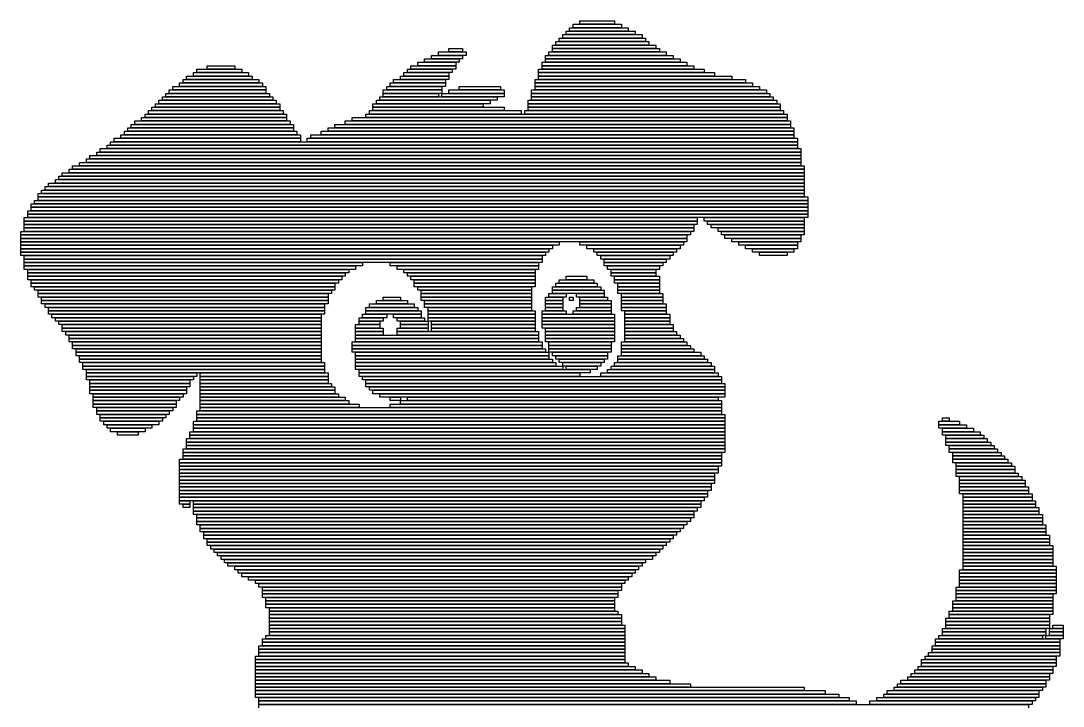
# Model space of a CAD drawing. Extents: x 360 to 663, y 317 to 707.
# Drawn here: x 360 to 662, y 508.5 to 707 of the extents above; entities that cross this region are included whole.
import ezdxf

# ---------------------------------------------------------------- set-up
doc = ezdxf.new("R2010")
doc.units = 0

msp = doc.modelspace()

# ---------------------------------------------------------------- linework, layer by layer
for p, q in [((522, 707), (532, 707)), ((522, 706), (522, 707)), ((532, 707), (532, 706)), ((518, 704), (538, 704)), ((518, 703), (518, 704)), ((519, 705), (536, 705)), ((519, 704), (519, 705)), ((536, 704), (519, 704)), ((520, 706), (534, 706)), ((520, 705), (520, 706)), ((534, 705), (520, 705)), ((532, 706), (522, 706)), ((534, 706), (534, 705)), ((536, 705), (536, 704)), ((538, 704), (538, 703)), ((515, 701), (542, 701)), ((515, 700), (515, 701)), ((516, 702), (541, 702)), ((516, 701), (516, 702)), ((541, 701), (516, 701)), ((517, 703), (540, 703)), ((517, 702), (517, 703)), ((540, 702), (517, 702)), ((538, 703), (518, 703)), ((540, 703), (540, 702)), ((541, 702), (541, 701)), ((542, 701), (542, 700)), ((481, 698), (489, 698)), ((481, 697), (481, 698)), ((484, 699), (488, 699)), ((484, 698), (484, 699)), ((488, 698), (484, 698)), ((488, 699), (488, 698)), ((489, 698), (489, 697)), ((513, 698), (547, 698)), ((513, 697), (513, 698)), ((514, 700), (544, 700)), ((514, 699), (514, 700)), ((544, 699), (514, 699)), ((514, 699), (545, 699)), ((514, 698), (514, 699)), ((545, 698), (514, 698)), ((542, 700), (515, 700)), ((544, 700), (544, 699)), ((545, 699), (545, 698)), ((547, 698), (547, 697)), ((475, 695), (486, 695)), ((475, 694), (475, 695)), ((477, 696), (487, 696)), ((477, 695), (477, 696)), ((487, 695), (477, 695)), ((479, 697), (488, 697)), ((479, 696), (479, 697)), ((488, 696), (479, 696)), ((489, 697), (481, 697)), ((486, 695), (486, 694)), ((487, 696), (487, 695)), ((488, 697), (488, 696)), ((511, 695), (553, 695)), ((511, 694), (511, 695)), ((512, 697), (549, 697)), ((512, 696), (512, 697)), ((549, 696), (512, 696)), ((512, 696), (551, 696)), ((512, 695), (512, 696)), ((551, 695), (512, 695)), ((547, 697), (513, 697)), ((549, 697), (549, 696)), ((551, 696), (551, 695)), ((553, 695), (553, 694)), ((410, 692), (426, 692)), ((410, 691), (410, 692)), ((411, 693), (424, 693)), ((411, 692), (411, 693)), ((424, 692), (411, 692)), ((414, 694), (422, 694)), ((414, 693), (414, 694)), ((422, 693), (414, 693)), ((422, 694), (422, 693)), ((424, 693), (424, 692)), ((426, 692), (426, 691)), ((471, 692), (484, 692)), ((471, 691), (471, 692)), ((472, 693), (485, 693)), ((472, 692), (472, 693)), ((485, 692), (472, 692)), ((473, 694), (486, 694)), ((473, 693), (473, 694)), ((486, 693), (473, 693)), ((486, 694), (475, 694)), ((484, 692), (484, 691)), ((485, 693), (485, 692)), ((486, 694), (486, 693)), ((510, 693), (558, 693)), ((510, 692), (510, 693)), ((558, 692), (510, 692)), ((510, 692), (561, 692)), ((510, 691), (510, 692)), ((553, 694), (511, 694)), ((511, 694), (555, 694)), ((511, 693), (511, 694)), ((555, 693), (511, 693)), ((555, 694), (555, 693)), ((558, 693), (558, 692)), ((561, 692), (561, 691)), ((406, 689), (430, 689)), ((406, 688), (406, 689)), ((407, 690), (429, 690)), ((407, 689), (407, 690)), ((429, 689), (407, 689)), ((408, 691), (427, 691)), ((408, 690), (408, 691)), ((427, 690), (408, 690)), ((426, 691), (410, 691)), ((427, 691), (427, 690)), ((429, 690), (429, 689)), ((430, 689), (430, 688)), ((467, 689), (483, 689)), ((467, 688), (467, 689)), ((468, 690), (483, 690)), ((468, 689), (468, 690)), ((483, 689), (468, 689)), ((470, 691), (484, 691)), ((470, 690), (470, 691)), ((484, 690), (470, 690)), ((484, 691), (471, 691)), ((483, 690), (483, 689)), ((483, 689), (483, 688)), ((484, 691), (484, 690)), ((509, 690), (570, 690)), ((509, 689), (509, 690)), ((570, 689), (509, 689)), ((509, 689), (572, 689)), ((509, 688), (509, 689)), ((561, 691), (510, 691)), ((510, 691), (566, 691)), ((510, 690), (510, 691)), ((566, 690), (510, 690)), ((566, 691), (566, 690)), ((570, 690), (570, 689)), ((572, 689), (572, 688)), ((402, 686), (432, 686)), ((402, 685), (402, 686)), ((403, 687), (431, 687)), ((403, 686), (403, 687)), ((431, 686), (403, 686)), ((404, 688), (431, 688)), ((404, 687), (404, 688)), ((431, 687), (404, 687)), ((430, 688), (406, 688)), ((431, 688), (431, 687)), ((431, 687), (431, 686)), ((432, 686), (432, 685)), ((465, 687), (482, 687)), ((465, 686), (465, 687)), ((482, 686), (465, 686)), ((465, 686), (481, 686)), ((465, 685), (465, 686)), ((466, 688), (482, 688)), ((466, 687), (466, 688)), ((482, 687), (466, 687)), ((483, 688), (467, 688)), ((481, 686), (481, 685)), ((482, 688), (482, 687)), ((482, 687), (482, 686)), ((482, 686), (500, 686)), ((482, 685), (482, 686)), ((484, 687), (500, 687)), ((484, 686), (484, 687)), ((500, 686), (484, 686)), ((487, 688), (499, 688)), ((487, 687), (487, 688)), ((499, 687), (487, 687)), ((499, 688), (499, 687)), ((500, 687), (500, 686)), ((500, 686), (500, 685)), ((508, 687), (576, 687)), ((508, 686), (508, 687)), ((576, 686), (508, 686)), ((508, 686), (577, 686)), ((508, 685), (508, 686)), ((572, 688), (509, 688)), ((509, 688), (574, 688)), ((509, 687), (509, 688)), ((574, 687), (509, 687)), ((574, 688), (574, 687)), ((576, 687), (576, 686)), ((577, 686), (577, 685)), ((399, 683), (435, 683)), ((399, 682), (399, 683)), ((400, 684), (434, 684)), ((400, 683), (400, 684)), ((434, 683), (400, 683)), ((401, 685), (433, 685)), ((401, 684), (401, 685)), ((433, 684), (401, 684)), ((432, 685), (402, 685)), ((433, 685), (433, 684)), ((434, 684), (434, 683)), ((435, 683), (435, 682)), ((462, 683), (494, 683)), ((462, 682), (462, 683)), ((463, 684), (496, 684)), ((463, 683), (463, 684)), ((496, 683), (463, 683)), ((464, 685), (498, 685)), ((464, 684), (464, 685)), ((498, 684), (464, 684)), ((481, 685), (465, 685)), ((500, 685), (482, 685)), ((494, 683), (494, 682)), ((496, 684), (496, 683)), ((498, 685), (498, 684)), ((507, 684), (579, 684)), ((507, 683), (507, 684)), ((579, 683), (507, 683)), ((507, 683), (580, 683)), ((507, 682), (507, 683)), ((577, 685), (508, 685)), ((508, 685), (578, 685)), ((508, 684), (508, 685)), ((578, 684), (508, 684)), ((578, 685), (578, 684)), ((579, 684), (579, 683)), ((580, 683), (580, 682)), ((396, 680), (437, 680)), ((396, 679), (396, 680)), ((397, 681), (436, 681)), ((397, 680), (397, 681)), ((436, 680), (397, 680)), ((398, 682), (435, 682)), ((398, 681), (398, 682)), ((435, 681), (398, 681)), ((435, 682), (399, 682)), ((435, 682), (435, 681)), ((436, 681), (436, 680)), ((437, 680), (437, 679)), ((460, 680), (582, 680)), ((460, 679), (460, 680)), ((461, 681), (505, 681)), ((461, 680), (461, 681)), ((505, 680), (461, 680)), ((494, 682), (462, 682)), ((462, 682), (500, 682)), ((462, 681), (462, 682)), ((500, 681), (462, 681)), ((500, 682), (500, 681)), ((505, 681), (505, 680)), ((506, 681), (581, 681)), ((506, 680), (506, 681)), ((581, 680), (506, 680)), ((580, 682), (507, 682)), ((507, 682), (580, 682)), ((507, 681), (507, 682)), ((580, 681), (507, 681)), ((580, 682), (580, 681)), ((581, 681), (581, 680)), ((582, 680), (582, 679)), ((392, 677), (439, 677)), ((392, 676), (392, 677)), ((393, 678), (438, 678)), ((393, 677), (393, 678)), ((438, 677), (393, 677)), ((395, 679), (437, 679)), ((395, 678), (395, 679)), ((437, 678), (395, 678)), ((437, 679), (396, 679)), ((437, 679), (437, 678)), ((438, 678), (438, 677)), ((439, 677), (439, 676)), ((451, 677), (583, 677)), ((451, 676), (451, 677)), ((454, 678), (583, 678)), ((454, 677), (454, 678)), ((583, 677), (454, 677)), ((456, 679), (582, 679)), ((456, 678), (456, 679)), ((582, 678), (456, 678)), ((582, 679), (460, 679)), ((582, 679), (582, 678)), ((583, 678), (583, 677)), ((583, 677), (583, 676)), ((389, 674), (441, 674)), ((389, 673), (389, 674)), ((390, 675), (440, 675)), ((390, 674), (390, 675)), ((440, 674), (390, 674)), ((391, 676), (439, 676)), ((391, 675), (391, 676)), ((439, 675), (391, 675)), ((439, 676), (392, 676)), ((439, 676), (439, 675)), ((440, 675), (440, 674)), ((441, 674), (441, 673)), ((444, 674), (584, 674)), ((444, 673), (444, 674)), ((447, 675), (584, 675)), ((447, 674), (447, 675)), ((584, 674), (447, 674)), ((449, 676), (584, 676)), ((449, 675), (449, 676)), ((584, 675), (449, 675)), ((583, 676), (451, 676)), ((584, 676), (584, 675)), ((584, 675), (584, 674)), ((584, 674), (584, 673)), ((385, 671), (585, 671)), ((385, 670), (385, 671)), ((386, 672), (585, 672)), ((386, 671), (386, 672)), ((585, 671), (386, 671)), ((387, 673), (441, 673)), ((387, 672), (387, 673)), ((441, 672), (387, 672)), ((441, 673), (389, 673)), ((441, 673), (441, 672)), ((443, 673), (585, 673)), ((443, 672), (443, 673)), ((585, 672), (443, 672)), ((584, 673), (444, 673)), ((585, 673), (585, 672)), ((585, 672), (585, 671)), ((585, 671), (585, 670)), ((380, 668), (586, 668)), ((380, 667), (380, 668)), ((382, 669), (586, 669)), ((382, 668), (382, 669)), ((586, 668), (382, 668)), ((383, 670), (586, 670)), ((383, 669), (383, 670)), ((586, 669), (383, 669)), ((585, 670), (385, 670)), ((586, 670), (586, 669)), ((586, 669), (586, 668)), ((586, 668), (586, 667)), ((375, 665), (587, 665)), ((375, 664), (375, 665)), ((377, 666), (586, 666)), ((377, 665), (377, 666)), ((586, 665), (377, 665)), ((379, 667), (586, 667)), ((379, 666), (379, 667)), ((586, 666), (379, 666)), ((586, 667), (380, 667)), ((586, 667), (586, 666)), ((586, 666), (586, 665)), ((587, 665), (587, 664)), ((371, 662), (587, 662)), ((371, 661), (371, 662)), ((372, 663), (587, 663)), ((372, 662), (372, 663)), ((587, 662), (372, 662)), ((374, 664), (587, 664)), ((374, 663), (374, 664)), ((587, 663), (374, 663)), ((587, 664), (375, 664)), ((587, 664), (587, 663)), ((587, 663), (587, 662)), ((587, 662), (587, 661)), ((367, 659), (587, 659)), ((367, 658), (367, 659)), ((368, 660), (587, 660)), ((368, 659), (368, 660)), ((587, 659), (368, 659)), ((370, 661), (587, 661)), ((370, 660), (370, 661)), ((587, 660), (370, 660)), ((587, 661), (371, 661)), ((587, 661), (587, 660)), ((587, 660), (587, 659)), ((587, 659), (587, 658)), ((365, 657), (587, 657)), ((365, 656), (365, 657)), ((587, 656), (365, 656)), ((365, 656), (588, 656)), ((365, 655), (365, 656)), ((366, 658), (587, 658)), ((366, 657), (366, 658)), ((587, 657), (366, 657)), ((587, 658), (367, 658)), ((587, 658), (587, 657)), ((587, 657), (587, 656)), ((588, 656), (588, 655)), ((363, 654), (588, 654)), ((363, 653), (363, 654)), ((588, 653), (363, 653)), ((363, 653), (588, 653)), ((363, 652), (363, 653)), ((364, 655), (588, 655)), ((364, 654), (364, 655)), ((588, 654), (364, 654)), ((588, 655), (365, 655)), ((588, 655), (588, 654)), ((588, 654), (588, 653)), ((588, 653), (588, 652)), ((361, 650), (556, 650)), ((361, 649), (361, 650)), ((362, 652), (588, 652)), ((362, 651), (362, 652)), ((588, 651), (362, 651)), ((362, 651), (588, 651)), ((362, 650), (362, 651)), ((588, 650), (362, 650)), ((588, 652), (363, 652)), ((556, 650), (556, 649)), ((558, 650), (587, 650)), ((558, 649), (558, 650)), ((587, 650), (587, 649)), ((588, 652), (588, 651)), ((588, 651), (588, 650)), ((556, 649), (361, 649)), ((361, 649), (556, 649)), ((361, 648), (361, 649)), ((556, 648), (361, 648)), ((361, 648), (555, 648)), ((361, 647), (361, 648)), ((555, 647), (361, 647)), ((361, 647), (555, 647)), ((361, 646), (361, 647)), ((555, 648), (555, 647)), ((555, 647), (555, 646)), ((556, 649), (556, 648)), ((587, 649), (558, 649)), ((559, 649), (587, 649)), ((559, 648), (559, 649)), ((587, 648), (559, 648)), ((560, 648), (587, 648)), ((560, 647), (560, 648)), ((587, 647), (560, 647)), ((562, 647), (587, 647)), ((562, 646), (562, 647)), ((587, 649), (587, 648)), ((587, 648), (587, 647)), ((587, 647), (587, 646)), ((360, 646), (554, 646)), ((360, 645), (360, 646)), ((554, 645), (360, 645)), ((360, 645), (553, 645)), ((360, 644), (360, 645)), ((553, 644), (360, 644)), ((360, 644), (553, 644)), ((360, 643), (360, 644)), ((555, 646), (361, 646)), ((553, 645), (553, 644)), ((553, 644), (553, 643)), ((554, 646), (554, 645)), ((587, 646), (562, 646)), ((563, 646), (587, 646)), ((563, 645), (563, 646)), ((587, 645), (563, 645)), ((564, 645), (586, 645)), ((564, 644), (564, 645)), ((586, 644), (564, 644)), ((566, 644), (586, 644)), ((566, 643), (566, 644)), ((586, 645), (586, 644)), ((586, 644), (586, 643)), ((587, 646), (587, 645)), ((553, 643), (360, 643)), ((360, 643), (516, 643)), ((360, 642), (360, 643)), ((516, 642), (360, 642)), ((360, 642), (514, 642)), ((360, 641), (360, 642)), ((514, 641), (360, 641)), ((360, 641), (513, 641)), ((360, 640), (360, 641)), ((513, 641), (513, 640)), ((514, 642), (514, 641)), ((516, 643), (516, 642)), ((522, 643), (552, 643)), ((522, 642), (522, 643)), ((552, 642), (522, 642)), ((524, 642), (551, 642)), ((524, 641), (524, 642)), ((551, 641), (524, 641)), ((526, 641), (550, 641)), ((526, 640), (526, 641)), ((550, 641), (550, 640)), ((551, 642), (551, 641)), ((552, 643), (552, 642)), ((586, 643), (566, 643)), ((568, 643), (585, 643)), ((568, 642), (568, 643)), ((585, 642), (568, 642)), ((570, 642), (585, 642)), ((570, 641), (570, 642)), ((585, 641), (570, 641)), ((572, 641), (584, 641)), ((572, 640), (572, 641)), ((584, 641), (584, 640)), ((585, 643), (585, 642)), ((585, 642), (585, 641)), ((513, 640), (360, 640)), ((360, 640), (512, 640)), ((360, 639), (360, 640)), ((512, 639), (360, 639)), ((361, 639), (511, 639)), ((361, 638), (361, 639)), ((511, 638), (361, 638)), ((361, 638), (511, 638)), ((361, 637), (361, 638)), ((511, 639), (511, 638)), ((511, 638), (511, 637)), ((512, 640), (512, 639)), ((550, 640), (526, 640)), ((527, 640), (549, 640)), ((527, 639), (527, 640)), ((549, 639), (527, 639)), ((528, 639), (548, 639)), ((528, 638), (528, 639)), ((548, 638), (528, 638)), ((529, 638), (547, 638)), ((529, 637), (529, 638)), ((547, 638), (547, 637)), ((548, 639), (548, 638)), ((549, 640), (549, 639)), ((584, 640), (572, 640)), ((574, 640), (582, 640)), ((574, 639), (574, 640)), ((582, 639), (574, 639)), ((582, 640), (582, 639)), ((511, 637), (361, 637)), ((361, 637), (459, 637)), ((361, 636), (361, 637)), ((459, 636), (361, 636)), ((361, 636), (457, 636)), ((361, 635), (361, 636)), ((457, 635), (361, 635)), ((362, 635), (455, 635)), ((362, 634), (362, 635)), ((455, 635), (455, 634)), ((457, 636), (457, 635)), ((459, 637), (459, 636)), ((467, 637), (510, 637)), ((467, 636), (467, 637)), ((510, 636), (467, 636)), ((469, 636), (510, 636)), ((469, 635), (469, 636)), ((510, 635), (469, 635)), ((471, 635), (509, 635)), ((471, 634), (471, 635)), ((509, 635), (509, 634)), ((510, 637), (510, 636)), ((510, 636), (510, 635)), ((547, 637), (529, 637)), ((529, 637), (546, 637)), ((529, 636), (529, 637)), ((546, 636), (529, 636)), ((530, 636), (545, 636)), ((530, 635), (530, 636)), ((545, 635), (530, 635)), ((531, 635), (544, 635)), ((531, 634), (531, 635)), ((544, 635), (544, 634)), ((545, 636), (545, 635)), ((546, 637), (546, 636)), ((455, 634), (362, 634)), ((362, 634), (454, 634)), ((362, 633), (362, 634)), ((454, 633), (362, 633)), ((362, 633), (453, 633)), ((362, 632), (362, 633)), ((453, 632), (362, 632)), ((363, 632), (452, 632)), ((363, 631), (363, 632)), ((452, 632), (452, 631)), ((453, 633), (453, 632)), ((454, 634), (454, 633)), ((509, 634), (471, 634)), ((472, 634), (509, 634)), ((472, 633), (472, 634)), ((509, 633), (472, 633)), ((473, 633), (509, 633)), ((473, 632), (473, 633)), ((509, 632), (473, 632)), ((474, 632), (509, 632)), ((474, 631), (474, 632)), ((509, 634), (509, 633)), ((509, 633), (509, 632)), ((509, 632), (509, 631)), ((516, 632), (526, 632)), ((516, 631), (516, 632)), ((518, 633), (524, 633)), ((518, 632), (518, 633)), ((524, 632), (518, 632)), ((524, 633), (524, 632)), ((526, 632), (526, 631)), ((544, 634), (531, 634)), ((531, 634), (544, 634)), ((531, 633), (531, 634)), ((544, 633), (531, 633)), ((532, 633), (545, 633)), ((532, 632), (532, 633)), ((545, 632), (532, 632)), ((532, 632), (545, 632)), ((532, 631), (532, 632)), ((544, 634), (544, 633)), ((545, 633), (545, 632)), ((545, 632), (545, 631)), ((452, 631), (363, 631)), ((363, 631), (451, 631)), ((363, 630), (363, 631)), ((451, 630), (363, 630)), ((364, 630), (451, 630)), ((364, 629), (364, 630)), ((451, 629), (364, 629)), ((365, 629), (450, 629)), ((365, 628), (365, 629)), ((450, 629), (450, 628)), ((451, 631), (451, 630)), ((451, 630), (451, 629)), ((509, 631), (474, 631)), ((474, 631), (509, 631)), ((474, 630), (474, 631)), ((509, 630), (474, 630)), ((475, 630), (508, 630)), ((475, 629), (475, 630)), ((508, 629), (475, 629)), ((476, 629), (508, 629)), ((476, 628), (476, 629)), ((508, 630), (508, 629)), ((508, 629), (508, 628)), ((509, 631), (509, 630)), ((514, 630), (528, 630)), ((514, 629), (514, 630)), ((528, 629), (514, 629)), ((514, 629), (529, 629)), ((514, 628), (514, 629)), ((515, 631), (527, 631)), ((515, 630), (515, 631)), ((527, 630), (515, 630)), ((526, 631), (516, 631)), ((527, 631), (527, 630)), ((528, 630), (528, 629)), ((529, 629), (529, 628)), ((545, 631), (532, 631)), ((533, 631), (545, 631)), ((533, 630), (533, 631)), ((545, 630), (533, 630)), ((533, 630), (545, 630)), ((533, 629), (533, 630)), ((545, 629), (533, 629)), ((533, 629), (545, 629)), ((533, 628), (533, 629)), ((545, 631), (545, 630)), ((545, 630), (545, 629)), ((545, 629), (545, 628)), ((450, 628), (365, 628)), ((365, 628), (449, 628)), ((365, 627), (365, 628)), ((449, 627), (365, 627)), ((366, 627), (449, 627)), ((366, 626), (366, 627)), ((449, 626), (366, 626)), ((366, 626), (449, 626)), ((366, 625), (366, 626)), ((449, 628), (449, 627)), ((449, 627), (449, 626)), ((449, 626), (449, 625)), ((463, 626), (472, 626)), ((463, 625), (463, 626)), ((465, 627), (470, 627)), ((465, 626), (465, 627)), ((470, 626), (465, 626)), ((470, 627), (470, 626)), ((472, 626), (472, 625)), ((508, 628), (476, 628)), ((476, 628), (508, 628)), ((476, 627), (476, 628)), ((508, 627), (476, 627)), ((476, 627), (508, 627)), ((476, 626), (476, 627)), ((508, 626), (476, 626)), ((477, 626), (508, 626)), ((477, 625), (477, 626)), ((508, 628), (508, 627)), ((508, 627), (508, 626)), ((508, 626), (508, 625)), ((512, 627), (517, 627)), ((512, 626), (512, 627)), ((517, 626), (512, 626)), ((512, 626), (517, 626)), ((512, 625), (512, 626)), ((513, 628), (518, 628)), ((513, 627), (513, 628)), ((518, 627), (513, 627)), ((529, 628), (514, 628)), ((517, 627), (517, 626)), ((517, 626), (517, 625)), ((518, 628), (518, 627)), ((519, 627), (520, 627)), ((519, 626), (519, 627)), ((520, 626), (519, 626)), ((520, 627), (520, 626)), ((521, 628), (529, 628)), ((521, 627), (521, 628)), ((529, 627), (521, 627)), ((522, 627), (530, 627)), ((522, 626), (522, 627)), ((530, 626), (522, 626)), ((522, 626), (531, 626)), ((522, 625), (522, 626)), ((529, 628), (529, 627)), ((530, 627), (530, 626)), ((531, 626), (531, 625)), ((545, 628), (533, 628)), ((534, 628), (546, 628)), ((534, 627), (534, 628)), ((546, 627), (534, 627)), ((534, 627), (546, 627)), ((534, 626), (534, 627)), ((546, 626), (534, 626)), ((534, 626), (546, 626)), ((534, 625), (534, 626)), ((546, 628), (546, 627)), ((546, 627), (546, 626)), ((546, 626), (546, 625)), ((449, 625), (366, 625)), ((367, 625), (448, 625)), ((367, 624), (367, 625)), ((448, 624), (367, 624)), ((368, 624), (448, 624)), ((368, 623), (368, 624)), ((448, 623), (368, 623)), ((368, 623), (448, 623)), ((368, 622), (368, 623)), ((448, 625), (448, 624)), ((448, 624), (448, 623)), ((448, 623), (448, 622)), ((460, 624), (475, 624)), ((460, 623), (460, 624)), ((475, 623), (460, 623)), ((460, 623), (476, 623)), ((460, 622), (460, 623)), ((461, 625), (474, 625)), ((461, 624), (461, 625)), ((474, 624), (461, 624)), ((472, 625), (463, 625)), ((474, 625), (474, 624)), ((475, 624), (475, 623)), ((476, 623), (476, 622)), ((508, 625), (477, 625)), ((477, 625), (508, 625)), ((477, 624), (477, 625)), ((508, 624), (477, 624)), ((478, 624), (508, 624)), ((478, 623), (478, 624)), ((508, 623), (478, 623)), ((478, 623), (509, 623)), ((478, 622), (478, 623)), ((508, 625), (508, 624)), ((508, 624), (508, 623)), ((509, 623), (509, 622)), ((511, 623), (518, 623)), ((511, 622), (511, 623)), ((517, 625), (512, 625)), ((512, 625), (517, 625)), ((512, 624), (512, 625)), ((517, 624), (512, 624)), ((512, 624), (517, 624)), ((512, 623), (512, 624)), ((517, 623), (512, 623)), ((517, 625), (517, 624)), ((517, 624), (517, 623)), ((518, 623), (518, 622)), ((520, 623), (531, 623)), ((520, 622), (520, 623)), ((521, 624), (531, 624)), ((521, 623), (521, 624)), ((531, 623), (521, 623)), ((531, 625), (522, 625)), ((522, 625), (531, 625)), ((522, 624), (522, 625)), ((531, 624), (522, 624)), ((531, 625), (531, 624)), ((531, 624), (531, 623)), ((531, 623), (531, 622)), ((546, 625), (534, 625)), ((534, 625), (547, 625)), ((534, 624), (534, 625)), ((547, 624), (534, 624)), ((534, 624), (547, 624)), ((534, 623), (534, 624)), ((547, 623), (534, 623)), ((535, 623), (547, 623)), ((535, 622), (535, 623)), ((547, 625), (547, 624)), ((547, 624), (547, 623)), ((547, 623), (547, 622)), ((448, 622), (368, 622)), ((369, 622), (447, 622)), ((369, 621), (369, 622)), ((447, 621), (369, 621)), ((370, 621), (447, 621)), ((370, 620), (370, 621)), ((447, 620), (370, 620)), ((371, 620), (447, 620)), ((371, 619), (371, 620)), ((447, 622), (447, 621)), ((447, 621), (447, 620)), ((447, 620), (447, 619)), ((458, 621), (465, 621)), ((458, 620), (458, 621)), ((465, 620), (458, 620)), ((458, 620), (464, 620)), ((458, 619), (458, 620)), ((459, 622), (466, 622)), ((459, 621), (459, 622)), ((466, 621), (459, 621)), ((476, 622), (460, 622)), ((464, 620), (464, 619)), ((465, 621), (465, 620)), ((466, 622), (466, 621)), ((468, 622), (476, 622)), ((468, 621), (468, 622)), ((476, 621), (468, 621)), ((469, 621), (477, 621)), ((469, 620), (469, 621)), ((477, 620), (469, 620)), ((470, 620), (478, 620)), ((470, 619), (470, 620)), ((476, 622), (476, 621)), ((477, 621), (477, 620)), ((509, 622), (478, 622)), ((478, 622), (509, 622)), ((478, 621), (478, 622)), ((509, 621), (478, 621)), ((478, 621), (509, 621)), ((478, 620), (478, 621)), ((509, 620), (478, 620)), ((478, 620), (478, 619)), ((479, 620), (509, 620)), ((479, 619), (479, 620)), ((509, 622), (509, 621)), ((509, 621), (509, 620)), ((509, 620), (509, 619)), ((518, 622), (511, 622)), ((511, 622), (532, 622)), ((511, 621), (511, 622)), ((532, 621), (511, 621)), ((511, 621), (532, 621)), ((511, 620), (511, 621)), ((532, 620), (511, 620)), ((511, 620), (532, 620)), ((511, 619), (511, 620)), ((531, 622), (520, 622)), ((532, 622), (532, 621)), ((532, 621), (532, 620)), ((532, 620), (532, 619)), ((547, 622), (535, 622)), ((535, 622), (548, 622)), ((535, 621), (535, 622)), ((548, 621), (535, 621)), ((535, 621), (548, 621)), ((535, 620), (535, 621)), ((548, 620), (535, 620)), ((535, 620), (548, 620)), ((535, 619), (535, 620)), ((548, 622), (548, 621)), ((548, 621), (548, 620)), ((548, 620), (548, 619)), ((447, 619), (371, 619)), ((372, 619), (447, 619)), ((372, 618), (372, 619)), ((447, 618), (372, 618)), ((372, 618), (447, 618)), ((372, 617), (372, 618)), ((447, 617), (372, 617)), ((373, 617), (447, 617)), ((373, 616), (373, 617)), ((447, 619), (447, 618)), ((447, 618), (447, 617)), ((447, 617), (447, 616)), ((457, 619), (464, 619)), ((457, 618), (457, 619)), ((464, 618), (457, 618)), ((457, 618), (465, 618)), ((457, 617), (457, 618)), ((465, 617), (457, 617)), ((457, 617), (465, 617)), ((457, 616), (457, 617)), ((464, 619), (458, 619)), ((464, 619), (464, 618)), ((465, 618), (465, 617)), ((465, 617), (465, 616)), ((469, 618), (478, 618)), ((469, 617), (469, 618)), ((478, 617), (469, 617)), ((469, 617), (510, 617)), ((469, 616), (469, 617)), ((478, 619), (470, 619)), ((470, 619), (478, 619)), ((470, 618), (470, 619)), ((478, 618), (470, 618)), ((478, 619), (478, 618)), ((478, 618), (478, 617)), ((509, 619), (479, 619)), ((479, 619), (509, 619)), ((479, 618), (479, 619)), ((509, 618), (479, 618)), ((479, 618), (509, 618)), ((479, 617), (479, 618)), ((509, 617), (479, 617)), ((509, 619), (509, 618)), ((509, 618), (509, 617)), ((510, 617), (510, 616)), ((532, 619), (511, 619)), ((511, 619), (532, 619)), ((511, 618), (511, 619)), ((532, 618), (511, 618)), ((512, 618), (532, 618)), ((512, 617), (512, 618)), ((532, 617), (512, 617)), ((512, 617), (532, 617)), ((512, 616), (512, 617)), ((532, 619), (532, 618)), ((532, 618), (532, 617)), ((532, 617), (532, 616)), ((548, 619), (535, 619)), ((535, 619), (549, 619)), ((535, 618), (535, 619)), ((549, 618), (535, 618)), ((535, 618), (549, 618)), ((535, 617), (535, 618)), ((549, 617), (535, 617)), ((535, 617), (550, 617)), ((535, 616), (535, 617)), ((549, 619), (549, 618)), ((549, 618), (549, 617)), ((550, 617), (550, 616)), ((447, 616), (373, 616)), ((374, 616), (447, 616)), ((374, 615), (374, 616)), ((447, 615), (374, 615)), ((374, 615), (447, 615)), ((374, 614), (374, 615)), ((447, 614), (374, 614)), ((375, 614), (447, 614)), ((375, 613), (375, 614)), ((447, 616), (447, 615)), ((447, 615), (447, 614)), ((447, 614), (447, 613)), ((456, 614), (511, 614)), ((456, 613), (456, 614)), ((465, 616), (457, 616)), ((457, 616), (510, 616)), ((457, 615), (457, 616)), ((510, 615), (457, 615)), ((457, 615), (510, 615)), ((457, 614), (457, 615)), ((510, 614), (457, 614)), ((510, 616), (469, 616)), ((510, 616), (510, 615)), ((510, 615), (510, 614)), ((511, 614), (511, 613)), ((532, 616), (512, 616)), ((512, 616), (532, 616)), ((512, 615), (512, 616)), ((532, 615), (512, 615)), ((512, 615), (532, 615)), ((512, 614), (512, 615)), ((532, 614), (512, 614)), ((513, 614), (531, 614)), ((513, 613), (513, 614)), ((531, 614), (531, 613)), ((532, 616), (532, 615)), ((532, 615), (532, 614)), ((534, 614), (553, 614)), ((534, 613), (534, 614)), ((550, 616), (535, 616)), ((535, 616), (551, 616)), ((535, 615), (535, 616)), ((551, 615), (535, 615)), ((535, 615), (552, 615)), ((535, 614), (535, 615)), ((552, 614), (535, 614)), ((551, 616), (551, 615)), ((552, 615), (552, 614)), ((553, 614), (553, 613)), ((447, 613), (375, 613)), ((375, 613), (447, 613)), ((375, 612), (375, 613)), ((447, 612), (375, 612)), ((376, 612), (447, 612)), ((376, 611), (376, 612)), ((447, 611), (376, 611)), ((376, 611), (447, 611)), ((376, 610), (376, 611)), ((447, 613), (447, 612)), ((447, 612), (447, 611)), ((447, 611), (447, 610)), ((511, 613), (456, 613)), ((456, 613), (511, 613)), ((456, 612), (456, 613)), ((511, 612), (456, 612)), ((456, 612), (512, 612)), ((456, 611), (456, 612)), ((512, 611), (456, 611)), ((457, 611), (513, 611)), ((457, 610), (457, 611)), ((511, 613), (511, 612)), ((512, 612), (512, 611)), ((531, 613), (513, 613)), ((513, 613), (531, 613)), ((513, 612), (513, 613)), ((531, 612), (513, 612)), ((513, 612), (531, 612)), ((513, 611), (513, 612)), ((531, 611), (513, 611)), ((513, 611), (513, 610)), ((514, 611), (530, 611)), ((514, 610), (514, 611)), ((530, 611), (530, 610)), ((531, 613), (531, 612)), ((531, 612), (531, 611)), ((553, 613), (534, 613)), ((534, 613), (554, 613)), ((534, 612), (534, 613)), ((554, 612), (534, 612)), ((534, 612), (555, 612)), ((534, 611), (534, 612)), ((555, 611), (534, 611)), ((534, 611), (557, 611)), ((534, 610), (534, 611)), ((554, 613), (554, 612)), ((555, 612), (555, 611)), ((557, 611), (557, 610)), ((447, 610), (376, 610)), ((377, 610), (447, 610)), ((377, 609), (377, 610)), ((447, 609), (377, 609)), ((377, 609), (447, 609)), ((377, 608), (377, 609)), ((447, 608), (377, 608)), ((378, 608), (448, 608)), ((378, 607), (378, 608)), ((447, 610), (447, 609)), ((447, 609), (447, 608)), ((448, 608), (448, 607)), ((513, 610), (457, 610)), ((457, 610), (513, 610)), ((457, 609), (457, 610)), ((513, 609), (457, 609)), ((457, 609), (514, 609)), ((457, 608), (457, 609)), ((514, 608), (457, 608)), ((457, 608), (515, 608)), ((457, 607), (457, 608)), ((513, 610), (513, 609)), ((530, 610), (514, 610)), ((514, 609), (514, 608)), ((515, 610), (530, 610)), ((515, 609), (515, 610)), ((530, 609), (515, 609)), ((515, 608), (515, 607)), ((516, 609), (529, 609)), ((516, 608), (516, 609)), ((529, 608), (516, 608)), ((517, 608), (528, 608)), ((517, 607), (517, 608)), ((528, 608), (528, 607)), ((529, 609), (529, 608)), ((530, 610), (530, 609)), ((532, 608), (560, 608)), ((532, 607), (532, 608)), ((533, 610), (558, 610)), ((533, 609), (533, 610)), ((558, 609), (533, 609)), ((533, 609), (559, 609)), ((533, 608), (533, 609)), ((559, 608), (533, 608)), ((557, 610), (534, 610)), ((558, 610), (558, 609)), ((559, 609), (559, 608)), ((560, 608), (560, 607)), ((448, 607), (378, 607)), ((378, 607), (448, 607)), ((378, 606), (378, 607)), ((448, 606), (378, 606)), ((379, 606), (448, 606)), ((379, 605), (379, 606)), ((448, 605), (379, 605)), ((379, 605), (411, 605)), ((379, 604), (379, 605)), ((411, 604), (379, 604)), ((379, 604), (410, 604)), ((379, 603), (379, 604)), ((410, 604), (410, 603)), ((411, 605), (411, 604)), ((412, 605), (449, 605)), ((412, 604), (412, 605)), ((449, 604), (412, 604)), ((412, 604), (449, 604)), ((412, 603), (412, 604)), ((448, 607), (448, 606)), ((448, 606), (448, 605)), ((449, 605), (449, 604)), ((449, 604), (449, 603)), ((515, 607), (457, 607)), ((457, 607), (517, 607)), ((457, 606), (457, 607)), ((517, 606), (457, 606)), ((458, 606), (525, 606)), ((458, 605), (458, 606)), ((525, 605), (458, 605)), ((458, 605), (522, 605)), ((458, 604), (458, 605)), ((522, 604), (458, 604)), ((459, 604), (563, 604)), ((459, 603), (459, 604)), ((528, 607), (517, 607)), ((517, 607), (517, 606)), ((518, 607), (527, 607)), ((518, 606), (518, 607)), ((527, 606), (518, 606)), ((522, 605), (522, 604)), ((525, 606), (525, 605)), ((527, 607), (527, 606)), ((528, 605), (562, 605)), ((528, 604), (528, 605)), ((562, 604), (528, 604)), ((530, 606), (561, 606)), ((530, 605), (530, 606)), ((561, 605), (530, 605)), ((531, 607), (561, 607)), ((531, 606), (531, 607)), ((561, 606), (531, 606)), ((560, 607), (532, 607)), ((561, 607), (561, 606)), ((561, 606), (561, 605)), ((562, 605), (562, 604)), ((563, 604), (563, 603)), ((410, 603), (379, 603)), ((380, 603), (409, 603)), ((380, 602), (380, 603)), ((409, 602), (380, 602)), ((380, 602), (409, 602)), ((380, 601), (380, 602)), ((409, 601), (380, 601)), ((380, 601), (408, 601)), ((380, 600), (380, 601)), ((408, 601), (408, 600)), ((409, 603), (409, 602)), ((409, 602), (409, 601)), ((449, 603), (412, 603)), ((412, 603), (449, 603)), ((412, 602), (412, 603)), ((449, 602), (412, 602)), ((412, 602), (450, 602)), ((412, 601), (412, 602)), ((450, 601), (412, 601)), ((412, 601), (451, 601)), ((412, 600), (412, 601)), ((449, 603), (449, 602)), ((450, 602), (450, 601)), ((451, 601), (451, 600)), ((563, 603), (459, 603)), ((460, 603), (563, 603)), ((460, 602), (460, 603)), ((563, 602), (460, 602)), ((460, 602), (564, 602)), ((460, 601), (460, 602)), ((564, 601), (460, 601)), ((461, 601), (564, 601)), ((461, 600), (461, 601)), ((563, 603), (563, 602)), ((564, 602), (564, 601)), ((564, 601), (564, 600)), ((408, 600), (380, 600)), ((380, 600), (408, 600)), ((380, 599), (380, 600)), ((408, 599), (380, 599)), ((381, 599), (407, 599)), ((381, 598), (381, 599)), ((407, 598), (381, 598)), ((381, 598), (406, 598)), ((381, 597), (381, 598)), ((406, 598), (406, 597)), ((407, 599), (407, 598)), ((408, 600), (408, 599)), ((451, 600), (412, 600)), ((412, 600), (451, 600)), ((412, 599), (412, 600)), ((451, 599), (412, 599)), ((412, 599), (452, 599)), ((412, 598), (412, 599)), ((452, 598), (412, 598)), ((412, 598), (454, 598)), ((412, 597), (412, 598)), ((451, 600), (451, 599)), ((452, 599), (452, 598)), ((454, 598), (454, 597)), ((564, 600), (461, 600)), ((462, 600), (564, 600)), ((462, 599), (462, 600)), ((564, 599), (462, 599)), ((464, 599), (564, 599)), ((464, 598), (464, 599)), ((564, 598), (464, 598)), ((467, 598), (470, 598)), ((467, 597), (467, 598)), ((470, 598), (470, 597)), ((472, 598), (562, 598)), ((472, 597), (472, 598)), ((562, 598), (562, 597)), ((564, 600), (564, 599)), ((564, 599), (564, 598)), ((406, 597), (381, 597)), ((381, 597), (405, 597)), ((381, 596), (381, 597)), ((405, 596), (381, 596)), ((381, 596), (405, 596)), ((381, 595), (381, 596)), ((405, 595), (381, 595)), ((382, 595), (404, 595)), ((382, 594), (382, 595)), ((404, 595), (404, 594)), ((405, 597), (405, 596)), ((405, 596), (405, 595)), ((454, 597), (412, 597)), ((412, 597), (455, 597)), ((412, 596), (412, 597)), ((455, 596), (412, 596)), ((412, 596), (458, 596)), ((412, 595), (412, 596)), ((458, 595), (412, 595)), ((412, 595), (563, 595)), ((412, 594), (412, 595)), ((455, 597), (455, 596)), ((458, 596), (458, 595)), ((470, 597), (467, 597)), ((467, 596), (563, 596)), ((467, 595), (467, 596)), ((563, 595), (467, 595)), ((470, 597), (563, 597)), ((470, 596), (470, 597)), ((563, 596), (470, 596)), ((562, 597), (472, 597)), ((563, 597), (563, 596)), ((563, 596), (563, 595)), ((563, 595), (563, 594)), ((404, 594), (382, 594)), ((382, 594), (403, 594)), ((382, 593), (382, 594)), ((403, 593), (382, 593)), ((383, 593), (402, 593)), ((383, 592), (383, 593)), ((402, 592), (383, 592)), ((383, 592), (401, 592)), ((383, 591), (383, 592)), ((401, 592), (401, 591)), ((402, 593), (402, 592)), ((403, 594), (403, 593)), ((411, 594), (563, 594)), ((411, 593), (411, 594)), ((563, 593), (411, 593)), ((411, 593), (564, 593)), ((411, 592), (411, 593)), ((564, 592), (411, 592)), ((411, 592), (564, 592)), ((411, 591), (411, 592)), ((563, 594), (412, 594)), ((563, 594), (563, 593)), ((564, 593), (564, 592)), ((564, 592), (564, 591)), ((627, 592), (629, 592)), ((627, 591), (627, 592)), ((629, 592), (629, 591)), ((401, 591), (383, 591)), ((384, 591), (400, 591)), ((384, 590), (384, 591)), ((400, 590), (384, 590)), ((385, 590), (398, 590)), ((385, 589), (385, 590)), ((398, 589), (385, 589)), ((386, 589), (396, 589)), ((386, 588), (386, 589)), ((396, 589), (396, 588)), ((398, 590), (398, 589)), ((400, 591), (400, 590)), ((410, 591), (564, 591)), ((410, 590), (410, 591)), ((564, 590), (410, 590)), ((410, 590), (564, 590)), ((410, 589), (410, 590)), ((564, 589), (410, 589)), ((410, 589), (564, 589)), ((410, 588), (410, 589)), ((564, 591), (411, 591)), ((564, 591), (564, 590)), ((564, 590), (564, 589)), ((564, 589), (564, 588)), ((626, 591), (632, 591)), ((626, 590), (626, 591)), ((632, 590), (626, 590)), ((626, 590), (634, 590)), ((626, 589), (626, 590)), ((634, 589), (626, 589)), ((629, 591), (627, 591)), ((627, 589), (636, 589)), ((627, 588), (627, 589)), ((632, 591), (632, 590)), ((634, 590), (634, 589)), ((636, 589), (636, 588)), ((396, 588), (386, 588)), ((388, 588), (394, 588)), ((388, 587), (388, 588)), ((394, 587), (388, 587)), ((394, 588), (394, 587)), ((408, 586), (564, 586)), ((408, 585), (408, 586)), ((409, 588), (564, 588)), ((409, 587), (409, 588)), ((564, 587), (409, 587)), ((409, 587), (564, 587)), ((409, 586), (409, 587)), ((564, 586), (409, 586)), ((564, 588), (410, 588)), ((564, 588), (564, 587)), ((564, 587), (564, 586)), ((564, 586), (564, 585)), ((636, 588), (627, 588)), ((627, 588), (638, 588)), ((627, 587), (627, 588)), ((638, 587), (627, 587)), ((628, 587), (639, 587)), ((628, 586), (628, 587)), ((639, 586), (628, 586)), ((628, 586), (640, 586)), ((628, 585), (628, 586)), ((638, 588), (638, 587)), ((639, 587), (639, 586)), ((640, 586), (640, 585)), ((407, 583), (564, 583)), ((407, 582), (407, 583)), ((564, 585), (408, 585)), ((408, 585), (564, 585)), ((408, 584), (408, 585)), ((564, 584), (408, 584)), ((408, 584), (564, 584)), ((408, 583), (408, 584)), ((564, 583), (408, 583)), ((564, 585), (564, 584)), ((564, 584), (564, 583)), ((564, 583), (564, 582)), ((640, 585), (628, 585)), ((628, 585), (641, 585)), ((628, 584), (628, 585)), ((641, 584), (628, 584)), ((629, 584), (642, 584)), ((629, 583), (629, 584)), ((642, 583), (629, 583)), ((629, 583), (643, 583)), ((629, 582), (629, 583)), ((641, 585), (641, 584)), ((642, 584), (642, 583)), ((643, 583), (643, 582)), ((406, 580), (563, 580)), ((406, 579), (406, 580)), ((564, 582), (407, 582)), ((407, 582), (563, 582)), ((407, 581), (407, 582)), ((563, 581), (407, 581)), ((407, 581), (563, 581)), ((407, 580), (407, 581)), ((563, 580), (407, 580)), ((563, 582), (563, 581)), ((563, 581), (563, 580)), ((563, 580), (563, 579)), ((643, 582), (629, 582)), ((630, 582), (644, 582)), ((630, 581), (630, 582)), ((644, 581), (630, 581)), ((630, 581), (645, 581)), ((630, 580), (630, 581)), ((645, 580), (630, 580)), ((630, 580), (646, 580)), ((630, 579), (630, 580)), ((644, 582), (644, 581)), ((645, 581), (645, 580)), ((646, 580), (646, 579)), ((563, 579), (406, 579)), ((406, 579), (563, 579)), ((406, 578), (406, 579)), ((563, 578), (406, 578)), ((406, 578), (562, 578)), ((406, 577), (406, 578)), ((562, 577), (406, 577)), ((406, 577), (562, 577)), ((406, 576), (406, 577)), ((562, 578), (562, 577)), ((562, 577), (562, 576)), ((563, 579), (563, 578)), ((646, 579), (630, 579)), ((631, 579), (647, 579)), ((631, 578), (631, 579)), ((647, 578), (631, 578)), ((631, 578), (648, 578)), ((631, 577), (631, 578)), ((648, 577), (631, 577)), ((631, 577), (648, 577)), ((631, 576), (631, 577)), ((647, 579), (647, 578)), ((648, 578), (648, 577)), ((648, 577), (648, 576)), ((562, 576), (406, 576)), ((406, 576), (561, 576)), ((406, 575), (406, 576)), ((561, 575), (406, 575)), ((406, 575), (561, 575)), ((406, 574), (406, 575)), ((561, 574), (406, 574)), ((406, 574), (561, 574)), ((406, 573), (406, 574)), ((561, 576), (561, 575)), ((561, 575), (561, 574)), ((561, 574), (561, 573)), ((648, 576), (631, 576)), ((631, 576), (649, 576)), ((631, 575), (631, 576)), ((649, 575), (631, 575)), ((632, 575), (650, 575)), ((632, 574), (632, 575)), ((650, 574), (632, 574)), ((632, 574), (651, 574)), ((632, 573), (632, 574)), ((649, 576), (649, 575)), ((650, 575), (650, 574)), ((651, 574), (651, 573)), ((561, 573), (406, 573)), ((406, 573), (560, 573)), ((406, 572), (406, 573)), ((560, 572), (406, 572)), ((406, 572), (560, 572)), ((406, 571), (406, 572)), ((560, 571), (406, 571)), ((406, 571), (559, 571)), ((406, 570), (406, 571)), ((559, 571), (559, 570)), ((560, 573), (560, 572)), ((560, 572), (560, 571)), ((651, 573), (632, 573)), ((632, 573), (651, 573)), ((632, 572), (632, 573)), ((651, 572), (632, 572)), ((632, 572), (652, 572)), ((632, 571), (632, 572)), ((652, 571), (632, 571)), ((632, 571), (652, 571)), ((632, 570), (632, 571)), ((651, 573), (651, 572)), ((652, 572), (652, 571)), ((652, 571), (652, 570)), ((559, 570), (406, 570)), ((406, 570), (559, 570)), ((406, 569), (406, 570)), ((559, 569), (406, 569)), ((406, 569), (558, 569)), ((406, 568), (406, 569)), ((558, 568), (406, 568)), ((406, 568), (409, 568)), ((406, 567), (406, 568)), ((409, 568), (409, 567)), ((410, 568), (557, 568)), ((410, 567), (410, 568)), ((557, 568), (557, 567)), ((558, 569), (558, 568)), ((559, 570), (559, 569)), ((652, 570), (632, 570)), ((633, 570), (653, 570)), ((633, 569), (633, 570)), ((653, 569), (633, 569)), ((633, 569), (653, 569)), ((633, 568), (633, 569)), ((653, 568), (633, 568)), ((633, 568), (654, 568)), ((633, 567), (633, 568)), ((653, 570), (653, 569)), ((653, 569), (653, 568)), ((654, 568), (654, 567)), ((409, 567), (406, 567)), ((407, 567), (409, 567)), ((407, 566), (407, 567)), ((409, 566), (407, 566)), ((409, 567), (409, 566)), ((557, 567), (410, 567)), ((410, 567), (557, 567)), ((410, 566), (410, 567)), ((557, 566), (410, 566)), ((410, 566), (556, 566)), ((410, 565), (410, 566)), ((556, 565), (410, 565)), ((410, 565), (555, 565)), ((410, 564), (410, 565)), ((555, 565), (555, 564)), ((556, 566), (556, 565)), ((557, 567), (557, 566)), ((654, 567), (633, 567)), ((633, 567), (654, 567)), ((633, 566), (633, 567)), ((654, 566), (633, 566)), ((633, 566), (655, 566)), ((633, 565), (633, 566)), ((655, 565), (633, 565)), ((633, 565), (655, 565)), ((633, 564), (633, 565)), ((654, 567), (654, 566)), ((655, 566), (655, 565)), ((655, 565), (655, 564)), ((555, 564), (410, 564)), ((411, 564), (555, 564)), ((411, 563), (411, 564)), ((555, 563), (411, 563)), ((411, 563), (554, 563)), ((411, 562), (411, 563)), ((554, 562), (411, 562)), ((411, 562), (553, 562)), ((411, 561), (411, 562)), ((553, 562), (553, 561)), ((554, 563), (554, 562)), ((555, 564), (555, 563)), ((655, 564), (633, 564)), ((633, 564), (656, 564)), ((633, 563), (633, 564)), ((656, 563), (633, 563)), ((633, 563), (656, 563)), ((633, 562), (633, 563)), ((656, 562), (633, 562)), ((633, 562), (656, 562)), ((633, 561), (633, 562)), ((656, 564), (656, 563)), ((656, 563), (656, 562)), ((656, 562), (656, 561)), ((553, 561), (411, 561)), ((412, 561), (552, 561)), ((412, 560), (412, 561)), ((552, 560), (412, 560)), ((412, 560), (551, 560)), ((412, 559), (412, 560)), ((551, 559), (412, 559)), ((413, 559), (550, 559)), ((413, 558), (413, 559)), ((550, 559), (550, 558)), ((551, 560), (551, 559)), ((552, 561), (552, 560)), ((656, 561), (633, 561)), ((633, 561), (657, 561)), ((633, 560), (633, 561)), ((657, 560), (633, 560)), ((633, 560), (657, 560)), ((633, 559), (633, 560)), ((657, 559), (633, 559)), ((633, 559), (657, 559)), ((633, 558), (633, 559)), ((657, 561), (657, 560)), ((657, 560), (657, 559)), ((657, 559), (657, 558)), ((550, 558), (413, 558)), ((413, 558), (549, 558)), ((413, 557), (413, 558)), ((549, 557), (413, 557)), ((414, 557), (548, 557)), ((414, 556), (414, 557)), ((548, 556), (414, 556)), ((414, 556), (547, 556)), ((414, 555), (414, 556)), ((547, 556), (547, 555)), ((548, 557), (548, 556)), ((549, 558), (549, 557)), ((657, 558), (633, 558)), ((633, 558), (658, 558)), ((633, 557), (633, 558)), ((658, 557), (633, 557)), ((633, 557), (658, 557)), ((633, 556), (633, 557)), ((658, 556), (633, 556)), ((633, 556), (658, 556)), ((633, 555), (633, 556)), ((658, 558), (658, 557)), ((658, 557), (658, 556)), ((658, 556), (658, 555)), ((547, 555), (414, 555)), ((415, 555), (546, 555)), ((415, 554), (415, 555)), ((546, 554), (415, 554)), ((416, 554), (545, 554)), ((416, 553), (416, 554)), ((545, 553), (416, 553)), ((417, 553), (544, 553)), ((417, 552), (417, 553)), ((544, 553), (544, 552)), ((545, 554), (545, 553)), ((546, 555), (546, 554)), ((658, 555), (633, 555)), ((633, 555), (659, 555)), ((633, 554), (633, 555)), ((659, 554), (633, 554)), ((633, 554), (659, 554)), ((633, 553), (633, 554)), ((659, 553), (633, 553)), ((633, 553), (659, 553)), ((633, 552), (633, 553)), ((659, 555), (659, 554)), ((659, 554), (659, 553)), ((659, 553), (659, 552)), ((544, 552), (417, 552)), ((418, 552), (543, 552)), ((418, 551), (418, 552)), ((543, 551), (418, 551)), ((419, 551), (541, 551)), ((419, 550), (419, 551)), ((541, 550), (419, 550)), ((420, 550), (540, 550)), ((420, 549), (420, 550)), ((540, 550), (540, 549)), ((541, 551), (541, 550)), ((543, 552), (543, 551)), ((659, 552), (633, 552)), ((633, 552), (659, 552)), ((633, 551), (633, 552)), ((659, 551), (633, 551)), ((633, 551), (659, 551)), ((633, 550), (633, 551)), ((659, 550), (633, 550)), ((633, 550), (659, 550)), ((633, 549), (633, 550)), ((659, 552), (659, 551)), ((659, 551), (659, 550)), ((659, 550), (659, 549)), ((540, 549), (420, 549)), ((422, 549), (539, 549)), ((422, 548), (422, 549)), ((539, 548), (422, 548)), ((423, 548), (538, 548)), ((423, 547), (423, 548)), ((538, 547), (423, 547)), ((424, 547), (537, 547)), ((424, 546), (424, 547)), ((537, 547), (537, 546)), ((538, 548), (538, 547)), ((539, 549), (539, 548)), ((632, 548), (660, 548)), ((632, 547), (632, 548)), ((660, 547), (632, 547)), ((632, 547), (660, 547)), ((632, 546), (632, 547)), ((659, 549), (633, 549)), ((633, 549), (660, 549)), ((633, 548), (633, 549)), ((660, 548), (633, 548)), ((660, 549), (660, 548)), ((660, 548), (660, 547)), ((660, 547), (660, 546)), ((537, 546), (424, 546)), ((426, 546), (536, 546)), ((426, 545), (426, 546)), ((536, 545), (426, 545)), ((428, 545), (535, 545)), ((428, 544), (428, 545)), ((535, 544), (428, 544)), ((429, 544), (534, 544)), ((429, 543), (429, 544)), ((534, 544), (534, 543)), ((535, 545), (535, 544)), ((536, 546), (536, 545)), ((660, 546), (632, 546)), ((632, 546), (660, 546)), ((632, 545), (632, 546)), ((660, 545), (632, 545)), ((632, 545), (660, 545)), ((632, 544), (632, 545)), ((660, 544), (632, 544)), ((632, 544), (660, 544)), ((632, 543), (632, 544)), ((660, 546), (660, 545)), ((660, 545), (660, 544)), ((660, 544), (660, 543)), ((534, 543), (429, 543)), ((430, 543), (534, 543)), ((430, 542), (430, 543)), ((534, 542), (430, 542)), ((430, 542), (533, 542)), ((430, 541), (430, 542)), ((533, 541), (430, 541)), ((430, 541), (533, 541)), ((430, 540), (430, 541)), ((533, 542), (533, 541)), ((533, 541), (533, 540)), ((534, 543), (534, 542)), ((631, 543), (660, 543)), ((631, 542), (631, 543)), ((660, 542), (631, 542)), ((631, 542), (660, 542)), ((631, 541), (631, 542)), ((660, 541), (631, 541)), ((631, 541), (659, 541)), ((631, 540), (631, 541)), ((660, 543), (632, 543)), ((659, 541), (659, 540)), ((660, 543), (660, 542)), ((660, 542), (660, 541)), ((533, 540), (430, 540)), ((431, 540), (532, 540)), ((431, 539), (431, 540)), ((532, 539), (431, 539)), ((431, 539), (532, 539)), ((431, 538), (431, 539)), ((532, 538), (431, 538)), ((431, 538), (532, 538)), ((431, 537), (431, 538)), ((532, 540), (532, 539)), ((532, 539), (532, 538)), ((532, 538), (532, 537)), ((630, 539), (659, 539)), ((630, 538), (630, 539)), ((659, 538), (630, 538)), ((630, 538), (659, 538)), ((630, 537), (630, 538)), ((659, 540), (631, 540)), ((631, 540), (659, 540)), ((631, 539), (631, 540)), ((659, 539), (631, 539)), ((659, 540), (659, 539)), ((659, 539), (659, 538)), ((659, 538), (659, 537)), ((532, 537), (431, 537)), ((432, 537), (532, 537)), ((432, 536), (432, 537)), ((532, 536), (432, 536)), ((432, 536), (533, 536)), ((432, 535), (432, 536)), ((533, 535), (432, 535)), ((432, 535), (534, 535)), ((432, 534), (432, 535)), ((532, 537), (532, 536)), ((533, 536), (533, 535)), ((534, 535), (534, 534)), ((629, 536), (659, 536)), ((629, 535), (629, 536)), ((659, 535), (629, 535)), ((629, 535), (658, 535)), ((629, 534), (629, 535)), ((659, 537), (630, 537)), ((630, 537), (659, 537)), ((630, 536), (630, 537)), ((659, 536), (630, 536)), ((658, 535), (658, 534)), ((659, 537), (659, 536)), ((659, 536), (659, 535)), ((534, 534), (432, 534)), ((432, 534), (534, 534)), ((432, 533), (432, 534)), ((534, 533), (432, 533)), ((432, 533), (534, 533)), ((432, 532), (432, 533)), ((534, 532), (432, 532)), ((432, 532), (535, 532)), ((432, 531), (432, 532)), ((534, 534), (534, 533)), ((534, 533), (534, 532)), ((535, 532), (535, 531)), ((628, 534), (658, 534)), ((628, 533), (628, 534)), ((658, 533), (628, 533)), ((628, 533), (658, 533)), ((628, 532), (628, 533)), ((658, 532), (628, 532)), ((628, 532), (658, 532)), ((628, 531), (628, 532)), ((658, 534), (629, 534)), ((658, 534), (658, 533)), ((658, 533), (658, 532)), ((658, 532), (658, 531)), ((659, 532), (662, 532)), ((659, 531), (659, 532)), ((662, 532), (662, 531)), ((431, 529), (535, 529)), ((431, 528), (431, 529)), ((535, 531), (432, 531)), ((432, 531), (535, 531)), ((432, 530), (432, 531)), ((535, 530), (432, 530)), ((432, 530), (535, 530)), ((432, 529), (432, 530)), ((535, 529), (432, 529)), ((535, 531), (535, 530)), ((535, 530), (535, 529)), ((535, 529), (535, 528)), ((626, 529), (656, 529)), ((626, 528), (626, 529)), ((627, 531), (657, 531)), ((627, 530), (627, 531)), ((657, 530), (627, 530)), ((627, 530), (657, 530)), ((627, 529), (627, 530)), ((657, 529), (627, 529)), ((658, 531), (628, 531)), ((656, 529), (656, 528)), ((657, 531), (657, 530)), ((657, 530), (657, 529)), ((657, 529), (662, 529)), ((657, 528), (657, 529)), ((658, 531), (662, 531)), ((658, 530), (658, 531)), ((662, 530), (658, 530)), ((658, 530), (662, 530)), ((658, 529), (658, 530)), ((662, 529), (658, 529)), ((662, 531), (659, 531)), ((662, 531), (662, 530)), ((662, 530), (662, 529)), ((662, 529), (662, 528)), ((429, 526), (535, 526)), ((429, 525), (429, 526)), ((430, 528), (535, 528)), ((430, 527), (430, 528)), ((535, 527), (430, 527)), ((430, 527), (535, 527)), ((430, 526), (430, 527)), ((535, 526), (430, 526)), ((535, 528), (431, 528)), ((535, 528), (535, 527)), ((535, 527), (535, 526)), ((535, 526), (535, 525)), ((624, 526), (661, 526)), ((624, 525), (624, 526)), ((625, 528), (661, 528)), ((625, 527), (625, 528)), ((661, 527), (625, 527)), ((625, 527), (661, 527)), ((625, 526), (625, 527)), ((661, 526), (625, 526)), ((656, 528), (626, 528)), ((662, 528), (657, 528)), ((661, 528), (661, 527)), ((661, 527), (661, 526)), ((661, 526), (661, 525)), ((428, 523), (535, 523)), ((428, 522), (428, 523)), ((535, 525), (429, 525)), ((429, 525), (535, 525)), ((429, 524), (429, 525)), ((535, 524), (429, 524)), ((429, 524), (535, 524)), ((429, 523), (429, 524)), ((535, 523), (429, 523)), ((535, 525), (535, 524)), ((535, 524), (535, 523)), ((535, 523), (535, 522)), ((622, 523), (660, 523)), ((622, 522), (622, 523)), ((623, 524), (661, 524)), ((623, 523), (623, 524)), ((661, 523), (623, 523)), ((661, 525), (624, 525)), ((624, 525), (661, 525)), ((624, 524), (624, 525)), ((661, 524), (624, 524)), ((660, 523), (660, 522)), ((661, 525), (661, 524)), ((661, 524), (661, 523)), ((535, 522), (428, 522)), ((428, 522), (535, 522)), ((428, 521), (428, 522)), ((535, 521), (428, 521)), ((428, 521), (536, 521)), ((428, 520), (428, 521)), ((536, 520), (428, 520)), ((428, 520), (538, 520)), ((428, 519), (428, 520)), ((535, 522), (535, 521)), ((536, 521), (536, 520)), ((538, 520), (538, 519)), ((620, 520), (659, 520)), ((620, 519), (620, 520)), ((621, 522), (660, 522)), ((621, 521), (621, 522)), ((660, 521), (621, 521)), ((621, 521), (660, 521)), ((621, 520), (621, 521)), ((660, 520), (621, 520)), ((660, 522), (622, 522)), ((659, 520), (659, 519)), ((660, 522), (660, 521)), ((660, 521), (660, 520)), ((538, 519), (428, 519)), ((428, 519), (540, 519)), ((428, 518), (428, 519)), ((540, 518), (428, 518)), ((428, 518), (542, 518)), ((428, 517), (428, 518)), ((542, 517), (428, 517)), ((428, 517), (544, 517)), ((428, 516), (428, 517)), ((540, 519), (540, 518)), ((542, 518), (542, 517)), ((544, 517), (544, 516)), ((617, 517), (658, 517)), ((617, 516), (617, 517)), ((618, 518), (658, 518)), ((618, 517), (618, 518)), ((658, 517), (618, 517)), ((619, 519), (659, 519)), ((619, 518), (619, 519)), ((659, 518), (619, 518)), ((659, 519), (620, 519)), ((658, 518), (658, 517)), ((658, 517), (658, 516)), ((659, 519), (659, 518)), ((544, 516), (428, 516)), ((428, 516), (548, 516)), ((428, 515), (428, 516)), ((548, 515), (428, 515)), ((428, 515), (554, 515)), ((428, 514), (428, 515)), ((554, 514), (428, 514)), ((428, 514), (587, 514)), ((428, 513), (428, 514)), ((548, 516), (548, 515)), ((554, 515), (554, 514)), ((587, 514), (587, 513)), ((613, 514), (656, 514)), ((613, 513), (613, 514)), ((614, 515), (657, 515)), ((614, 514), (614, 515)), ((657, 514), (614, 514)), ((615, 516), (657, 516)), ((615, 515), (615, 516)), ((657, 515), (615, 515)), ((658, 516), (617, 516)), ((656, 514), (656, 513)), ((657, 516), (657, 515)), ((657, 515), (657, 514)), ((587, 513), (428, 513)), ((428, 513), (593, 513)), ((428, 512), (428, 513)), ((593, 512), (428, 512)), ((428, 512), (597, 512)), ((428, 511), (428, 512)), ((597, 511), (428, 511)), ((429, 511), (600, 511)), ((429, 510), (429, 511)), ((593, 513), (593, 512)), ((597, 512), (597, 511)), ((600, 511), (600, 510)), ((608, 511), (654, 511)), ((608, 510), (608, 511)), ((610, 512), (655, 512)), ((610, 511), (610, 512)), ((655, 511), (610, 511)), ((611, 513), (655, 513)), ((611, 512), (611, 513)), ((655, 512), (611, 512)), ((656, 513), (613, 513)), ((654, 511), (654, 510)), ((655, 513), (655, 512)), ((655, 512), (655, 511)), ((600, 510), (429, 510)), ((429, 510), (602, 510)), ((429, 509), (429, 510)), ((602, 509), (429, 509)), ((429, 509), (652, 509)), ((429, 508), (429, 509)), ((602, 510), (602, 509)), ((606, 510), (653, 510)), ((606, 509), (606, 510)), ((653, 509), (606, 509)), ((654, 510), (608, 510)), ((652, 509), (652, 508)), ((653, 510), (653, 509))]:
    msp.add_line(p, q)

doc.saveas('drawing.dxf')
